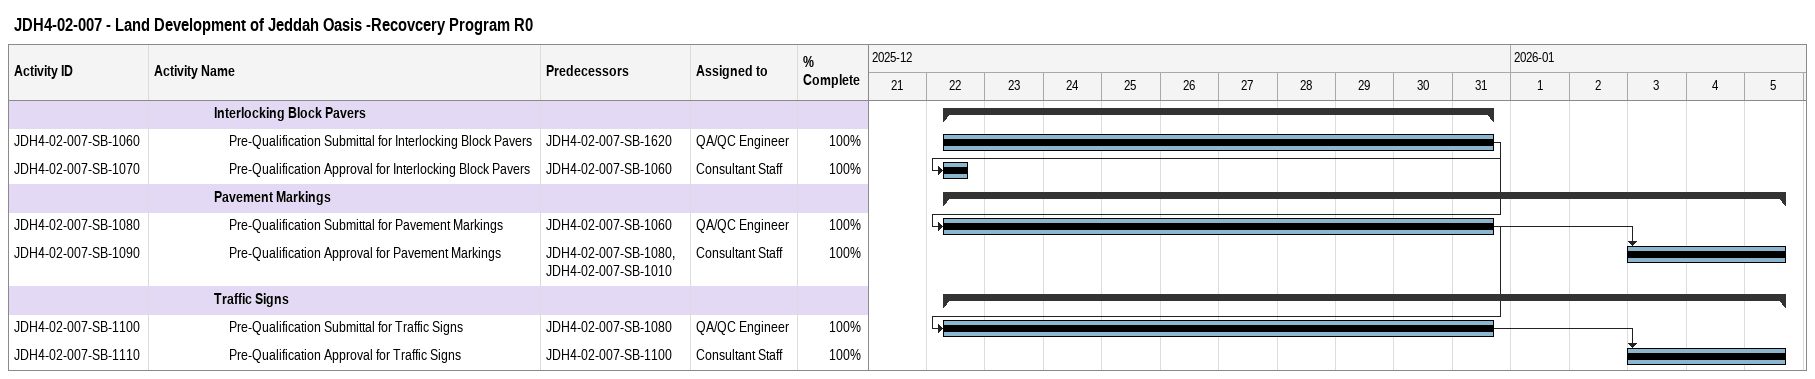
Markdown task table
JDH4-02-007 - Land Development of Jeddah Oasis -Recovcery Program R0

| ID | Level | Task | Start | Finish | Predecessors | Resources | % complete |
|---|---|---|---|---|---|---|---|
|  | 5 | **Interlocking Block Pavers** | 2025-12-22 | 2025-12-31 |  |  |  |
| JDH4-02-007-SB-1060 | 6 | Pre-Qualification Submittal for Interlocking Block Pavers | 2025-12-22 | 2025-12-31 | JDH4-02-007-SB-1620 | QA/QC Engineer | 100 |
| JDH4-02-007-SB-1070 | 6 | Pre-Qualification Approval for Interlocking Block Pavers | 2025-12-22 | 2025-12-22 | JDH4-02-007-SB-1060 | Consultant Staff | 100 |
|  | 5 | **Pavement Markings** | 2025-12-22 | 2026-01-05 |  |  |  |
| JDH4-02-007-SB-1080 | 6 | Pre-Qualification Submittal for Pavement Markings | 2025-12-22 | 2025-12-31 | JDH4-02-007-SB-1060 | QA/QC Engineer | 100 |
| JDH4-02-007-SB-1090 | 6 | Pre-Qualification Approval for Pavement Markings | 2026-01-03 | 2026-01-05 | JDH4-02-007-SB-1080, JDH4-02-007-SB-1010 | Consultant Staff | 100 |
|  | 5 | **Traffic Signs** | 2025-12-22 | 2026-01-05 |  |  |  |
| JDH4-02-007-SB-1100 | 6 | Pre-Qualification Submittal for Traffic Signs | 2025-12-22 | 2025-12-31 | JDH4-02-007-SB-1080 | QA/QC Engineer | 100 |
| JDH4-02-007-SB-1110 | 6 | Pre-Qualification Approval for Traffic Signs | 2026-01-03 | 2026-01-05 | JDH4-02-007-SB-1100 | Consultant Staff | 100 |
